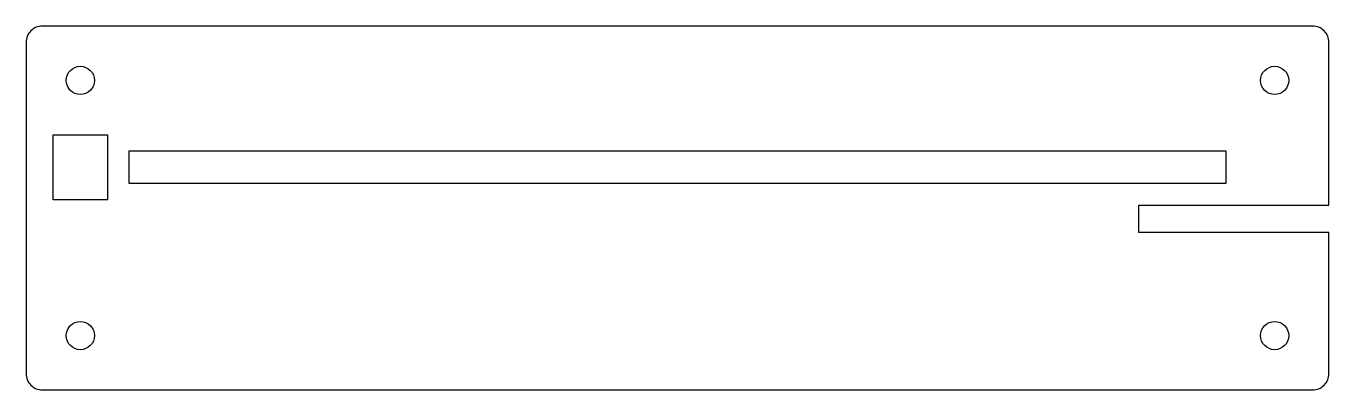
# Model space of a CAD drawing. Header units: millimetres. Extents: x -120 to 120, y -41 to 26.
import ezdxf

# ---------------------------------------------------------------- set-up
doc = ezdxf.new("R2010")
doc.units = ezdxf.units.MM
doc.layers.get('0').update_dxf_attribs({"linetype": 'CONTINUOUS'})

msp = doc.modelspace()

# ---------------------------------------------------------------- linework, layer by layer
msp.add_lwpolyline([(120, -12), (85, -12), (85, -7), (120, -7), (120, 23, 0.414214), (117, 26), (-117, 26, 0.414214), (-120, 23), (-120, -38, 0.414214), (-117, -41), (117, -41, 0.414214), (120, -38)], format="xyb", close=True)
for points in [[(-105, 6), (-105, -6), (-115, -6), (-115, 6)], [(101, 3), (101, -3), (-101, -3), (-101, 3)]]:
    msp.add_lwpolyline(points, close=True)
for centre in [(-110, 16), (110, 16), (-110, -31), (110, -31)]:
    msp.add_circle(centre, 2.6)

doc.saveas('drawing.dxf')
